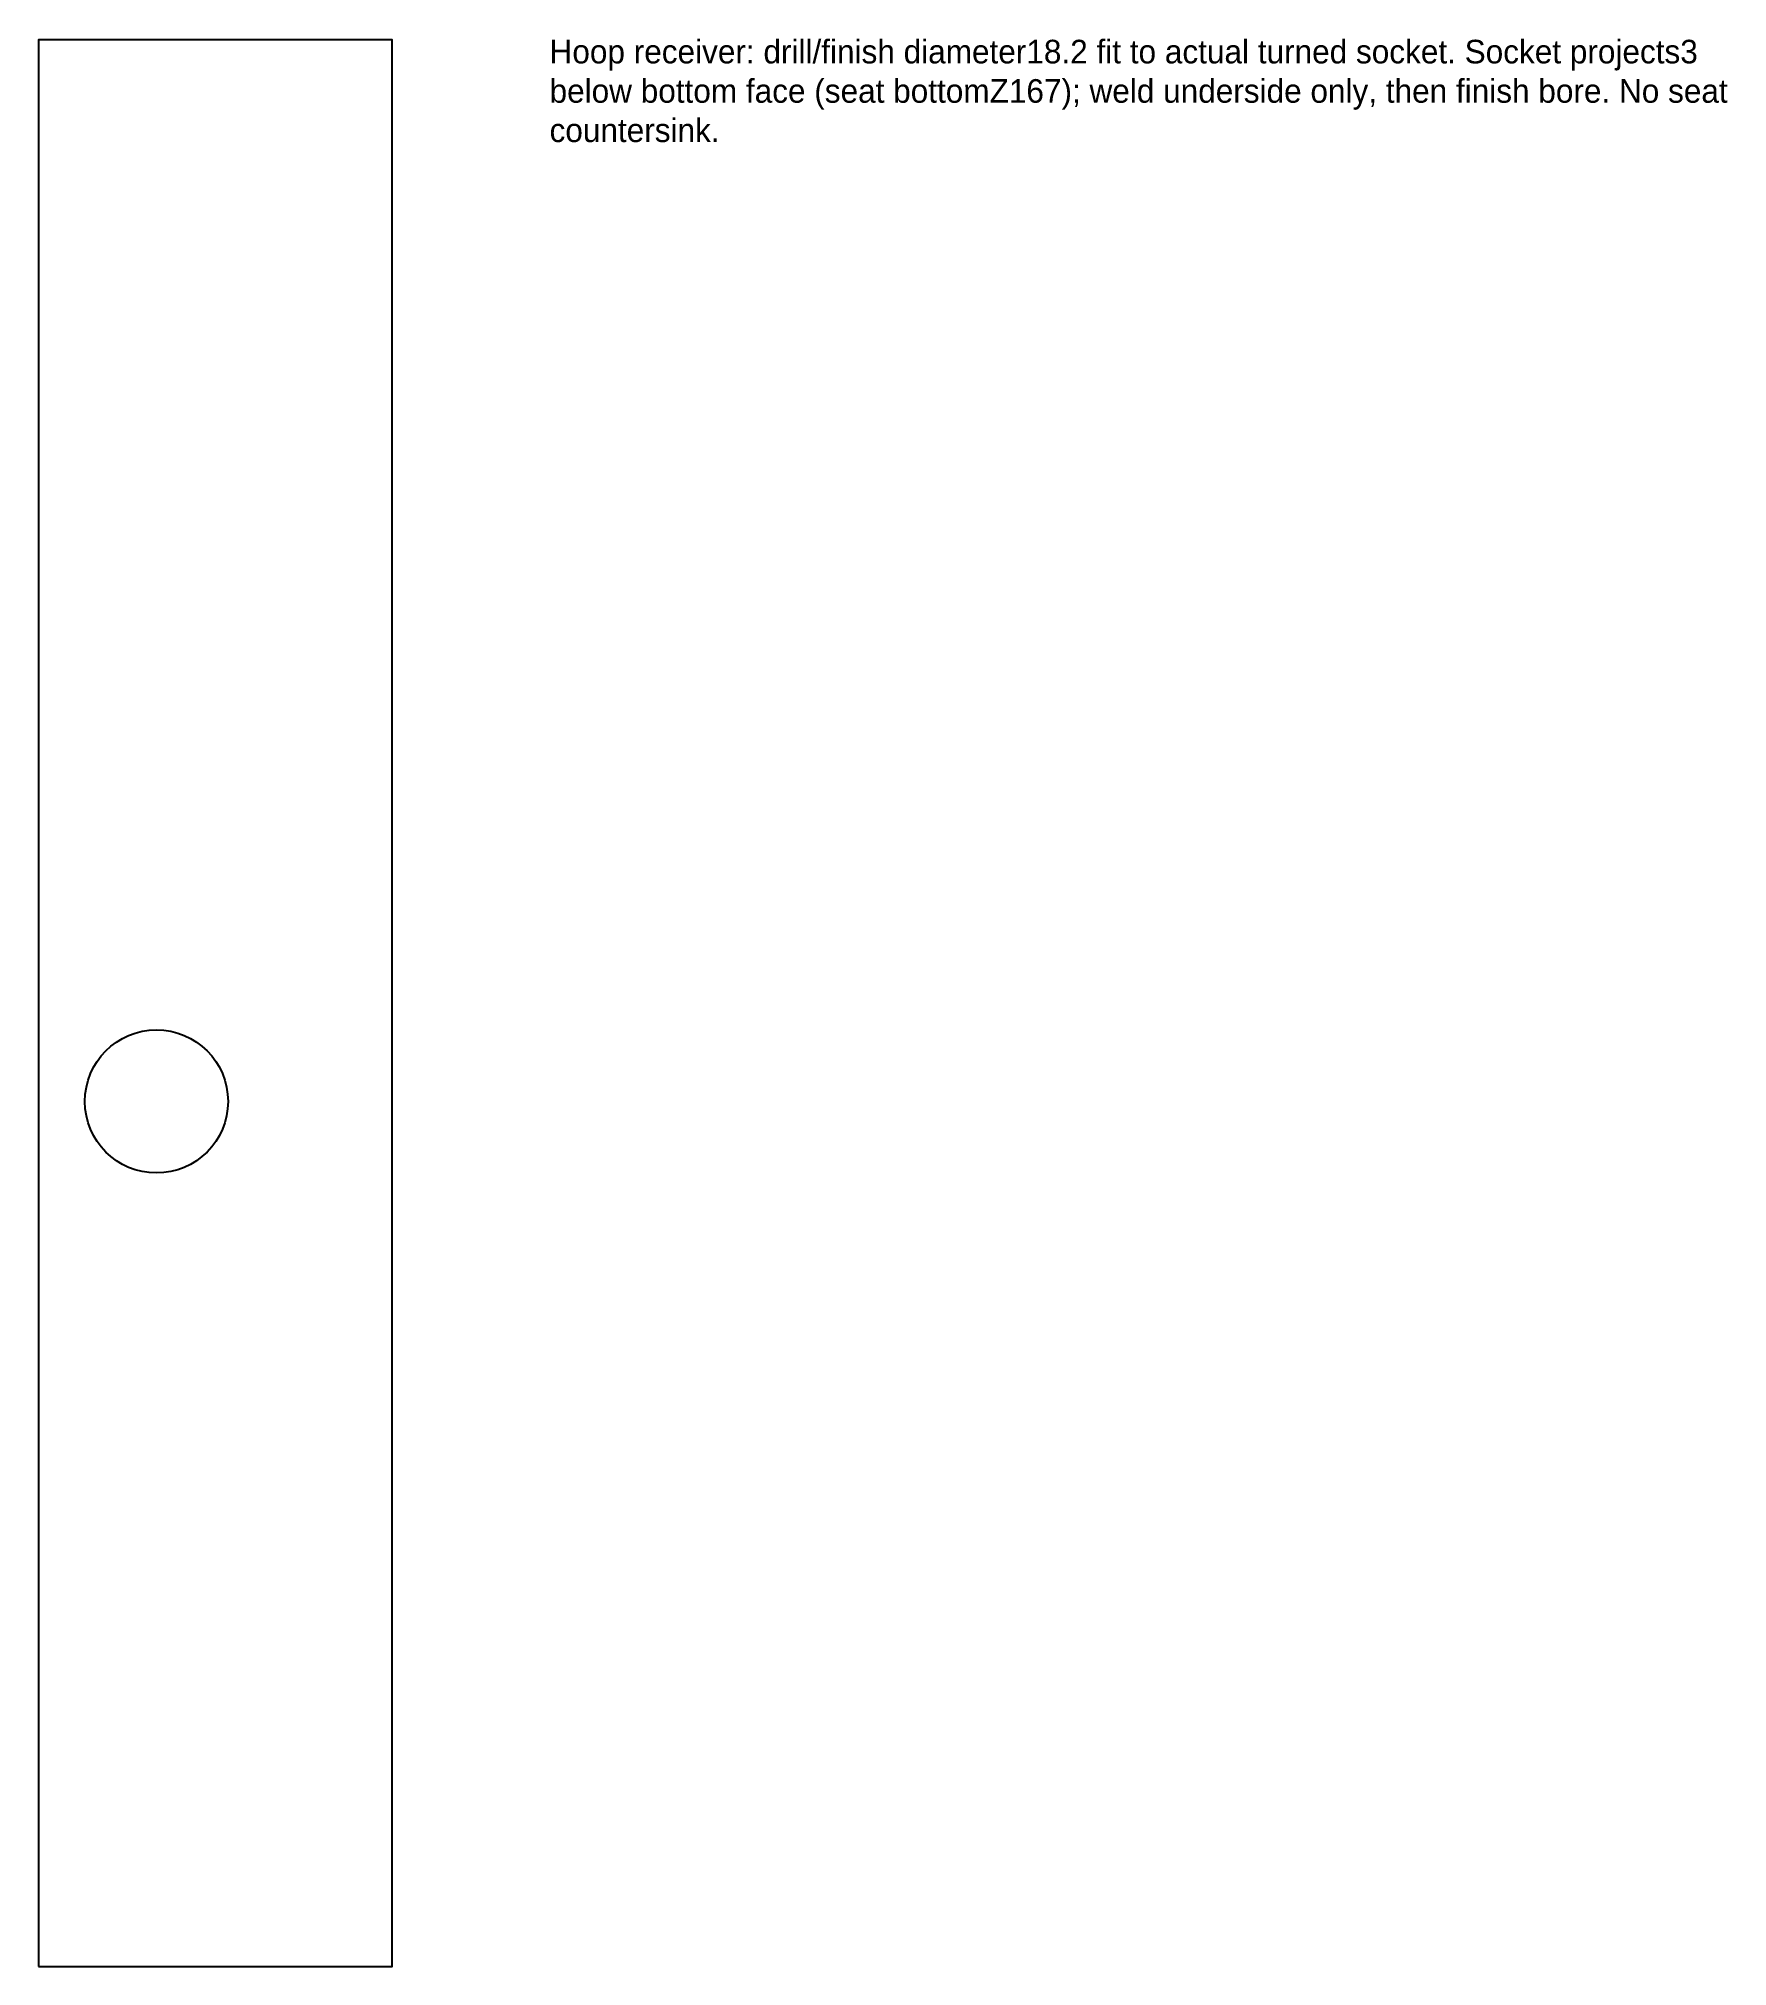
# Model space of a CAD drawing. Header units: millimetres. Extents: x 0 to 215, y 0 to 245.
import ezdxf

# ---------------------------------------------------------------- set-up
doc = ezdxf.new("R2010")
doc.units = ezdxf.units.MM
for name, color, linetype in [('CUT_HOLES', 7, 'Continuous'), ('CUT_OUTER', 7, 'Continuous'), ('MACHINING_NOTES', 7, 'Continuous')]:
    doc.layers.add(name, color=color, linetype=linetype)

msp = doc.modelspace()

# ---------------------------------------------------------------- linework, layer by layer
at = {"layer": 'CUT_HOLES'}
msp.add_circle((15, 110), 9.1, dxfattribs=at)
at = {"layer": 'CUT_OUTER'}
msp.add_lwpolyline([(0, 0), (45, 0), (45, 245), (0, 245)], close=True, dxfattribs=at)

# ---------------------------------------------------------------- texts
at = {"layer": 'MACHINING_NOTES', "insert": (65, 245), "char_height": 3, "width": 150, "attachment_point": 1}
msp.add_mtext('Hoop receiver: drill/finish diameter18.2 fit to actual turned socket. Socket projects3 below bottom face (seat bottomZ167); weld underside only, then finish bore. No seat countersink.', dxfattribs=at)

doc.saveas('drawing.dxf')
